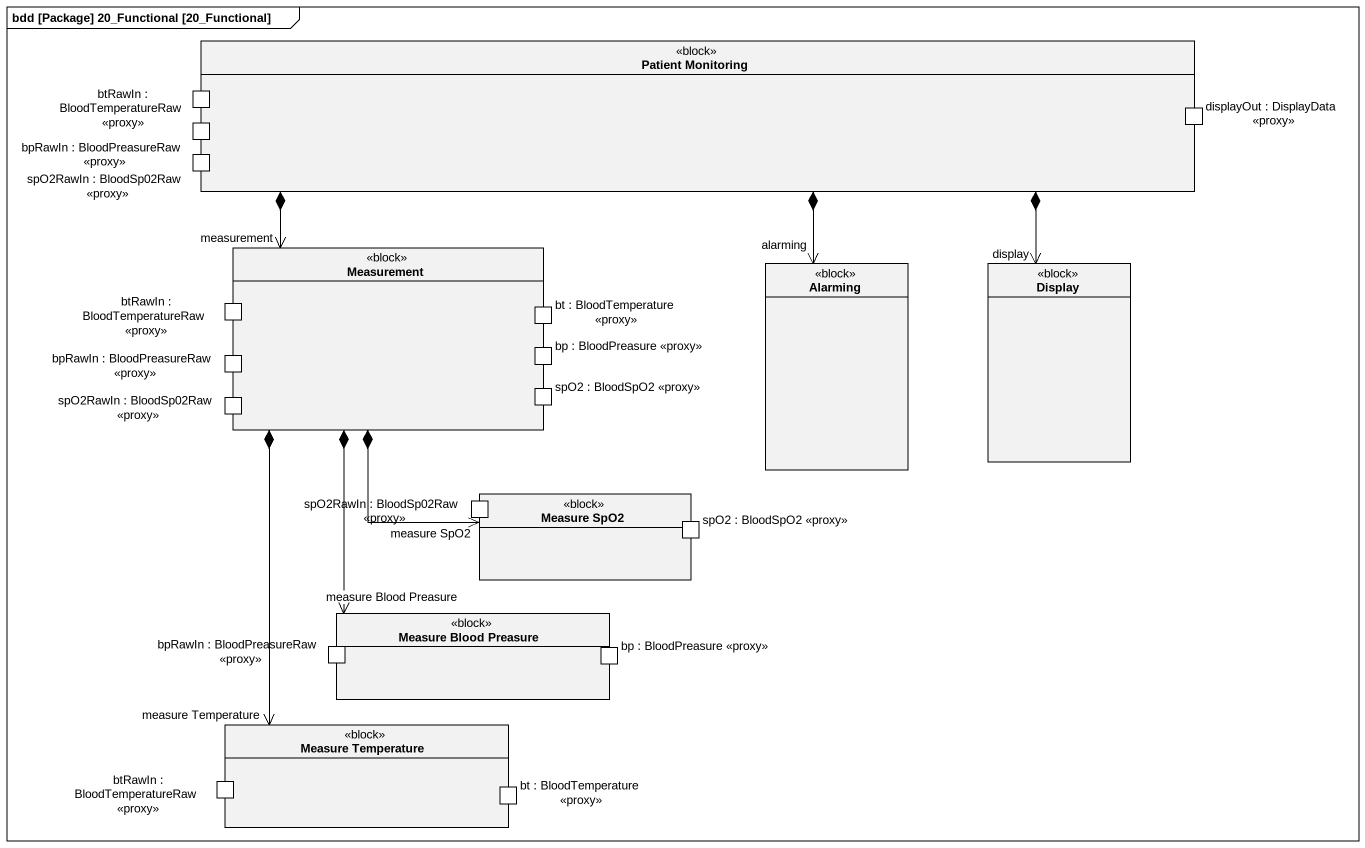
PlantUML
@startuml
mainframe bdd [Package] 20_Functional [20_Functional]
allowmixing
hide circle
hide empty members
rectangle "Patient Monitoring" as Patient_Monitoring <<block>> {
  port "btRawIn : BloodTemperatureRaw <<proxy>>" as btRawIn_BloodTemperatureRaw
  port "bpRawIn : BloodPreasureRaw <<proxy>>" as bpRawIn_BloodPreasureRaw
  port "displayOut : DisplayData <<proxy>>" as displayOut_DisplayData_proxy
  port "spO2RawIn : BloodSp02Raw <<proxy>>" as spO2RawIn_BloodSp02Raw_proxy
}
rectangle Measurement <<block>> {
  port "btRawIn : BloodTemperatureRaw <<proxy>>" as btRawIn_BloodTemperatureRaw_2
  port "bt : BloodTemperature <<proxy>>" as bt_BloodTemperature_proxy
  port "bpRawIn : BloodPreasureRaw <<proxy>>" as bpRawIn_BloodPreasureRaw_2
  port "bp : BloodPreasure <<proxy>>" as bp_BloodPreasure_proxy
  port "spO2RawIn : BloodSp02Raw <<proxy>>" as spO2RawIn_BloodSp02Raw_proxy_2
  port "spO2 : BloodSpO2 <<proxy>>" as spO2_BloodSpO2_proxy
}
class Alarming <<block>>
class Display <<block>>
rectangle "Measure SpO2" as Measure_SpO2 <<block>> {
  port "spO2RawIn : BloodSp02Raw <<proxy>>" as spO2RawIn_BloodSp02Raw_proxy_3
  port "spO2 : BloodSpO2 <<proxy>>" as spO2_BloodSpO2_proxy_2
}
rectangle "Measure Blood Preasure" as Measure_Blood_Preasure <<block>> {
  port "bpRawIn : BloodPreasureRaw <<proxy>>" as bpRawIn_BloodPreasureRaw_3
  port "bp : BloodPreasure <<proxy>>" as bp_BloodPreasure_proxy_2
}
rectangle "Measure Temperature" as Measure_Temperature <<block>> {
  port "btRawIn : BloodTemperatureRaw <<proxy>>" as btRawIn_BloodTemperatureRaw_3
  port "bt : BloodTemperature <<proxy>>" as bt_BloodTemperature_proxy_2
}
Patient_Monitoring *--> "measurement" Measurement
Patient_Monitoring *--> "alarming" Alarming
Patient_Monitoring *--> "display" Display
Measurement *--> "measure SpO2" Measure_SpO2
Measurement *--> "measure Blood Preasure" Measure_Blood_Preasure
Measurement *--> "measure Temperature" Measure_Temperature
@enduml
